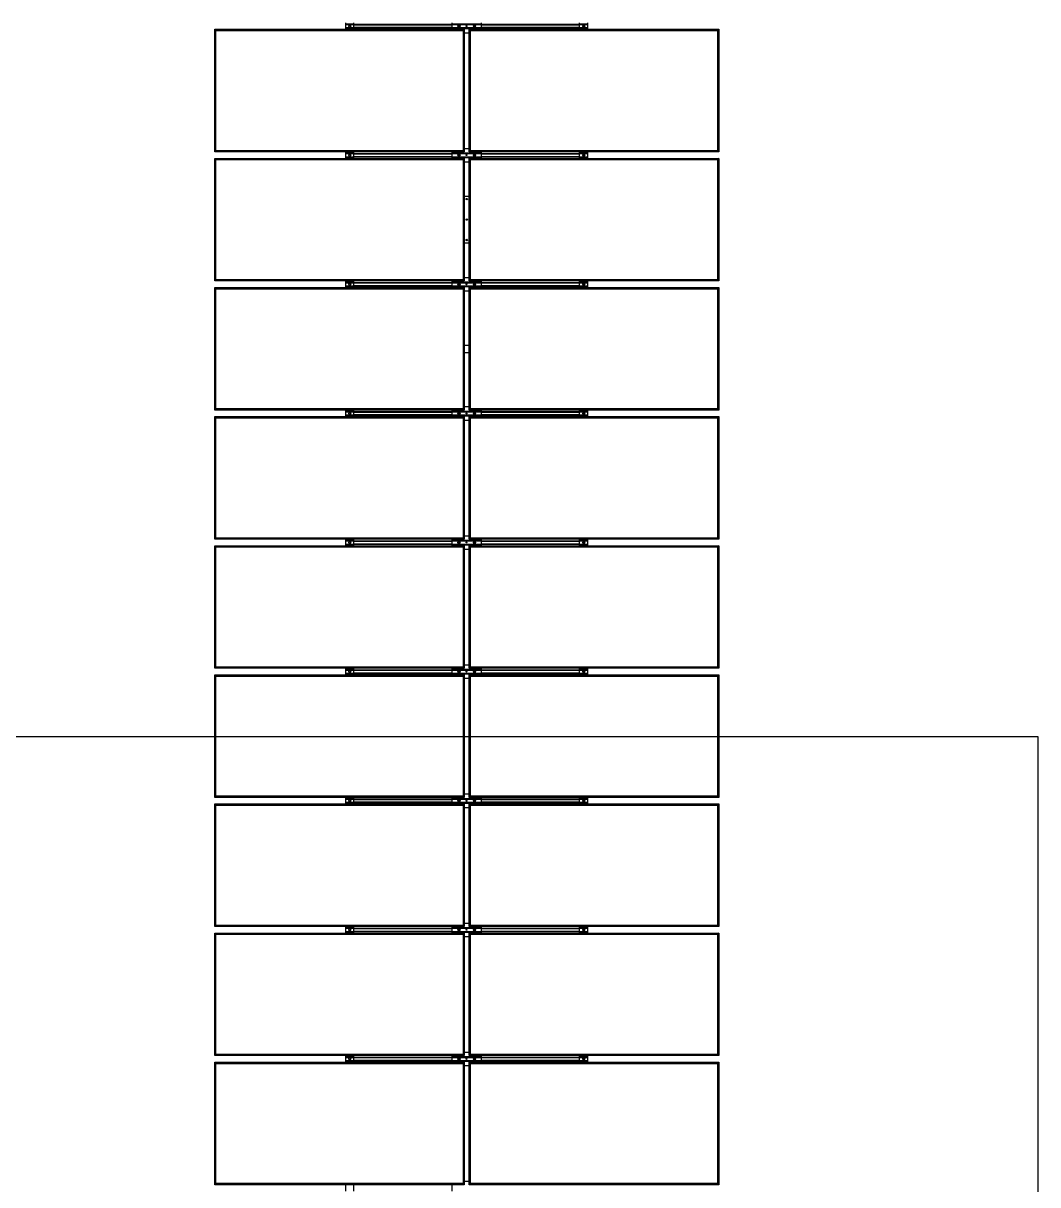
# Model space of a CAD drawing. Header units: feet. Extents: x -21 to 5170, y -254 to 1413.
# Drawn here: x 4805.7 to 5170, y 154.6 to 571.8 of the extents above; entities that cross this region are included whole.
import ezdxf

# ---------------------------------------------------------------- set-up
doc = ezdxf.new("R2010")
doc.units = ezdxf.units.FT
doc.header["$MEASUREMENT"] = 0
doc.layers.add('E-ARRY-TABL', color=9, linetype='Continuous')
doc.layers.add('G-NPLT', color=67, linetype='Continuous', plot=False)

msp = doc.modelspace()

# ---------------------------------------------------------------- linework, layer by layer
at = {"layer": 'E-ARRY-TABL'}
for p, q in [((4921.50019, 569.57487), (4921.50019, 571.92676)), ((4921.50019, 571.59077), (4924.44006, 571.59077)), ((4921.50019, 571.50678), (4924.44006, 571.50678)), ((4924.44006, 569.57487), (4924.44006, 571.92676)), ((4959.71841, 569.57487), (4959.71841, 571.92676)), ((4959.71841, 571.59077), (4970.21792, 571.59077)), ((4959.71841, 571.50678), (4970.21792, 571.50678)), ((4970.21792, 569.57487), (4970.21792, 571.92676)), ((5005.49628, 569.57487), (5005.49628, 571.92676)), ((5005.49628, 571.59077), (5008.43614, 571.59077)), ((5005.49628, 571.50678), (5008.43614, 571.50678)), ((5008.43614, 569.57487), (5008.43614, 571.92676)), ((4874.50438, 569.57487), (4874.92436, 569.15489)), ((4874.50438, 525.56092), (4874.50438, 569.57487)), ((4874.50438, 569.57487), (4964.04421, 569.57487)), ((4874.92436, 525.9809), (4874.92436, 569.15489)), ((4874.92436, 569.15489), (4963.62423, 569.15489)), ((4921.50019, 571.31779), (4924.44006, 571.31779)), ((4921.50019, 570.18384), (4924.44006, 570.18384)), ((4921.50019, 569.99485), (4924.44006, 569.99485)), ((4921.50019, 569.91085), (4924.44006, 569.91085)), ((4922.76402, 571.1078), (4922.55791, 570.75081)), ((4922.55791, 570.75081), (4922.76402, 570.39383)), ((4923.17623, 571.1078), (4922.76402, 571.1078)), ((4922.76402, 570.39383), (4923.17623, 570.39383)), ((4923.38233, 570.75081), (4923.17623, 571.1078)), ((4923.17623, 570.39383), (4923.38233, 570.75081)), ((4924.44006, 571.38078), (4959.71841, 571.38078)), ((4924.44006, 571.21279), (4959.71841, 571.21279)), ((4924.44006, 570.28883), (4959.71841, 570.28883)), ((4924.44006, 570.12084), (4959.71841, 570.12084)), ((4959.71841, 571.31779), (4970.21792, 571.31779)), ((4959.71841, 570.18384), (4970.21792, 570.18384)), ((4959.71841, 569.99485), (4970.21792, 569.99485)), ((4959.71841, 569.91085), (4970.21792, 569.91085)), ((4961.81158, 570.75081), (4961.99344, 571.0658)), ((4961.90251, 570.59332), (4961.81158, 570.75081)), ((4961.99344, 570.43583), (4961.90251, 570.59332)), ((4961.99344, 571.0658), (4962.35715, 571.0658)), ((4962.1753, 570.43583), (4961.99344, 570.43583)), ((4962.35715, 570.43583), (4962.1753, 570.43583)), ((4962.35715, 571.0658), (4962.53901, 570.75081)), ((4962.53901, 570.75081), (4962.35715, 570.43583)), ((4964.04421, 569.57487), (4963.62423, 569.15489)), ((4963.62423, 569.15489), (4963.62423, 525.9809)), ((4964.04421, 569.57487), (4964.04421, 525.56092)), ((4964.04421, 568.33593), (4965.89212, 568.33593)), ((4964.87892, 570.75081), (4964.8793, 570.74262)), ((4965.89212, 569.57487), (4966.3121, 569.15489)), ((4965.89212, 525.56092), (4965.89212, 569.57487)), ((4965.89212, 569.57487), (5055.43195, 569.57487)), ((4966.3121, 525.9809), (4966.3121, 569.15489)), ((4966.3121, 569.15489), (5055.01197, 569.15489)), ((4967.39732, 570.75081), (4967.57918, 571.0658)), ((4967.57918, 570.43583), (4967.39732, 570.75081)), ((4967.57918, 571.0658), (4967.76104, 571.0658)), ((4967.94289, 570.43583), (4967.57918, 570.43583)), ((4967.76104, 571.0658), (4967.94289, 571.0658)), ((4967.94289, 571.0658), (4968.03382, 570.90831)), ((4968.12475, 570.75081), (4967.94289, 570.43583)), ((4968.03382, 570.90831), (4968.12475, 570.75081)), ((4970.21792, 571.38078), (5005.49628, 571.38078)), ((4970.21792, 571.21279), (5005.49628, 571.21279)), ((4970.21792, 570.28883), (5005.49628, 570.28883)), ((4970.21792, 570.12084), (5005.49628, 570.12084)), ((5005.49628, 571.31779), (5008.43614, 571.31779)), ((5005.49628, 570.18384), (5008.43614, 570.18384)), ((5005.49628, 569.99485), (5008.43614, 569.99485)), ((5005.49628, 569.91085), (5008.43614, 569.91085)), ((5006.7601, 571.1078), (5006.554, 570.75081)), ((5006.554, 570.75081), (5006.7601, 570.39383)), ((5007.17231, 571.1078), (5006.7601, 571.1078)), ((5006.7601, 570.39383), (5007.17231, 570.39383)), ((5007.37842, 570.75081), (5007.17231, 571.1078)), ((5007.17231, 570.39383), (5007.37842, 570.75081)), ((5055.43195, 569.57487), (5055.01197, 569.15489)), ((5055.01197, 569.15489), (5055.01197, 525.9809)), ((5055.43195, 569.57487), (5055.43195, 525.56092)), ((4874.50438, 525.56092), (4874.92436, 525.9809)), ((4963.62423, 525.9809), (4874.92436, 525.9809)), ((4964.04421, 525.56092), (4963.62423, 525.9809)), ((4964.04421, 526.79986), (4965.89212, 526.79986)), ((4965.89212, 525.56092), (4966.3121, 525.9809)), ((5055.01197, 525.9809), (4966.3121, 525.9809)), ((5055.43195, 525.56092), (5055.01197, 525.9809)), ((4964.04421, 525.56092), (4874.50438, 525.56092)), ((4874.50438, 523.20903), (4964.04421, 523.20903)), ((4874.50438, 523.20903), (4874.92436, 522.78905)), ((4874.50438, 479.19508), (4874.50438, 523.20903)), ((4874.92436, 522.78905), (4963.62423, 522.78905)), ((4874.92436, 479.61506), (4874.92436, 522.78905)), ((4921.50019, 523.20903), (4921.50019, 525.56092)), ((4921.50019, 525.22493), (4924.44006, 525.22493)), ((4921.50019, 525.14094), (4924.44006, 525.14094)), ((4921.50019, 524.95195), (4924.44006, 524.95195)), ((4921.50019, 523.818), (4924.44006, 523.818)), ((4921.50019, 523.62901), (4924.44006, 523.62901)), ((4921.50019, 523.54501), (4924.44006, 523.54501)), ((4922.76402, 524.74196), (4922.55791, 524.38497)), ((4922.55791, 524.38497), (4922.76402, 524.02799)), ((4923.17623, 524.74196), (4922.76402, 524.74196)), ((4922.76402, 524.02799), (4923.17623, 524.02799)), ((4923.38233, 524.38497), (4923.17623, 524.74196)), ((4923.17623, 524.02799), (4923.38233, 524.38497)), ((4924.44006, 523.20903), (4924.44006, 525.56092)), ((4924.44006, 525.01494), (4959.71841, 525.01494)), ((4924.44006, 524.84695), (4959.71841, 524.84695)), ((4924.44006, 523.923), (4959.71841, 523.923)), ((4924.44006, 523.755), (4959.71841, 523.755)), ((4959.71841, 523.20903), (4959.71841, 525.56092)), ((4959.71841, 525.22493), (4970.21792, 525.22493)), ((4959.71841, 525.14094), (4970.21792, 525.14094)), ((4959.71841, 524.95195), (4970.21792, 524.95195)), ((4959.71841, 523.818), (4970.21792, 523.818)), ((4959.71841, 523.62901), (4970.21792, 523.62901)), ((4959.71841, 523.54501), (4970.21792, 523.54501)), ((4961.81158, 524.38497), (4961.99344, 524.69996)), ((4961.90251, 524.22748), (4961.81158, 524.38497)), ((4961.99344, 524.06999), (4961.90251, 524.22748)), ((4961.99344, 524.69996), (4962.35715, 524.69996)), ((4962.1753, 524.06999), (4961.99344, 524.06999)), ((4962.35715, 524.06999), (4962.1753, 524.06999)), ((4962.35715, 524.69996), (4962.53901, 524.38497)), ((4962.53901, 524.38497), (4962.35715, 524.06999)), ((4964.04421, 523.20903), (4963.62423, 522.78905)), ((4963.62423, 522.78905), (4963.62423, 479.61506)), ((4964.04421, 523.20903), (4964.04421, 479.19508)), ((4964.04421, 521.97009), (4965.89212, 521.97009)), ((4964.87892, 524.38497), (4964.8793, 524.37677)), ((5055.43195, 525.56092), (4965.89212, 525.56092)), ((4965.89212, 523.20903), (4966.3121, 522.78905)), ((4965.89212, 479.19508), (4965.89212, 523.20903)), ((4965.89212, 523.20903), (5055.43195, 523.20903)), ((4966.3121, 479.61506), (4966.3121, 522.78905)), ((4966.3121, 522.78905), (5055.01197, 522.78905)), ((4967.39732, 524.38497), (4967.57918, 524.69996)), ((4967.57918, 524.06999), (4967.39732, 524.38497)), ((4967.57918, 524.69996), (4967.76104, 524.69996)), ((4967.94289, 524.06999), (4967.57918, 524.06999)), ((4967.76104, 524.69996), (4967.94289, 524.69996)), ((4967.94289, 524.69996), (4968.12475, 524.38497)), ((4968.12475, 524.38497), (4967.94289, 524.06999)), ((4970.21792, 523.20903), (4970.21792, 525.56092)), ((4970.21792, 525.01494), (5005.49628, 525.01494)), ((4970.21792, 524.84695), (5005.49628, 524.84695)), ((4970.21792, 523.923), (5005.49628, 523.923)), ((4970.21792, 523.755), (5005.49628, 523.755)), ((5005.49628, 523.20903), (5005.49628, 525.56092)), ((5005.49628, 525.22493), (5008.43614, 525.22493)), ((5005.49628, 525.14094), (5008.43614, 525.14094)), ((5005.49628, 524.95195), (5008.43614, 524.95195)), ((5005.49628, 523.818), (5008.43614, 523.818)), ((5005.49628, 523.62901), (5008.43614, 523.62901)), ((5005.49628, 523.54501), (5008.43614, 523.54501)), ((5006.7601, 524.74196), (5006.554, 524.38497)), ((5006.554, 524.38497), (5006.7601, 524.02799)), ((5007.17231, 524.74196), (5006.7601, 524.74196)), ((5006.7601, 524.02799), (5007.17231, 524.02799)), ((5007.37842, 524.38497), (5007.17231, 524.74196)), ((5007.17231, 524.02799), (5007.37842, 524.38497)), ((5008.43614, 523.20903), (5008.43614, 525.56092)), ((5055.43195, 523.20903), (5055.01197, 522.78905)), ((5055.01197, 522.78905), (5055.01197, 479.61506)), ((5055.43195, 523.20903), (5055.43195, 479.19508)), ((4964.04421, 509.65416), (4965.89212, 509.65416)), ((4964.71618, 501.25455), (4965.22015, 501.25455)), ((4964.04421, 492.85494), (4965.89212, 492.85494)), ((4964.04421, 480.43402), (4965.89212, 480.43402)), ((4874.50438, 479.19508), (4874.92436, 479.61506)), ((4964.04421, 479.19508), (4874.50438, 479.19508)), ((4874.50438, 476.84319), (4874.92436, 476.42321)), ((4874.50438, 432.82924), (4874.50438, 476.84319)), ((4874.50438, 476.84319), (4964.04421, 476.84319)), ((4963.62423, 479.61506), (4874.92436, 479.61506)), ((4874.92436, 433.24922), (4874.92436, 476.42321)), ((4874.92436, 476.42321), (4963.62423, 476.42321)), ((4921.50019, 476.84319), (4921.50019, 479.19508)), ((4921.50019, 478.8591), (4924.44006, 478.8591)), ((4921.50019, 478.7751), (4924.44006, 478.7751)), ((4921.50019, 478.58611), (4924.44006, 478.58611)), ((4921.50019, 477.45216), (4924.44006, 477.45216)), ((4921.50019, 477.26317), (4924.44006, 477.26317)), ((4921.50019, 477.17917), (4924.44006, 477.17917)), ((4922.76402, 478.37612), (4922.55791, 478.01914)), ((4922.55791, 478.01914), (4922.76402, 477.66215)), ((4923.17623, 478.37612), (4922.76402, 478.37612)), ((4922.76402, 477.66215), (4923.17623, 477.66215)), ((4923.38233, 478.01914), (4923.17623, 478.37612)), ((4923.17623, 477.66215), (4923.38233, 478.01914)), ((4924.44006, 476.84319), (4924.44006, 479.19508)), ((4924.44006, 478.64911), (4959.71841, 478.64911)), ((4924.44006, 478.48111), (4959.71841, 478.48111)), ((4924.44006, 477.55716), (4959.71841, 477.55716)), ((4924.44006, 477.38917), (4959.71841, 477.38917)), ((4959.71841, 476.84319), (4959.71841, 479.19508)), ((4959.71841, 478.8591), (4970.21792, 478.8591)), ((4959.71841, 478.7751), (4970.21792, 478.7751)), ((4959.71841, 478.58611), (4970.21792, 478.58611)), ((4959.71841, 477.45216), (4970.21792, 477.45216)), ((4959.71841, 477.26317), (4970.21792, 477.26317)), ((4959.71841, 477.17917), (4970.21792, 477.17917)), ((4961.81158, 478.01914), (4961.90251, 478.17663)), ((4961.90251, 477.86164), (4961.81158, 478.01914)), ((4961.90251, 478.17663), (4961.99344, 478.33412)), ((4961.99344, 477.70415), (4961.90251, 477.86164)), ((4961.99344, 478.33412), (4962.35715, 478.33412)), ((4962.35715, 477.70415), (4961.99344, 477.70415)), ((4962.35715, 478.33412), (4962.53901, 478.01914)), ((4962.53901, 478.01914), (4962.35715, 477.70415)), ((4964.04421, 479.19508), (4963.62423, 479.61506)), ((4964.04421, 476.84319), (4963.62423, 476.42321)), ((4963.62423, 476.42321), (4963.62423, 433.24922)), ((4964.04421, 476.84319), (4964.04421, 432.82924)), ((4964.04421, 475.60425), (4965.89212, 475.60425)), ((4964.87892, 478.01914), (4964.8793, 478.01094)), ((4965.89212, 479.19508), (4966.3121, 479.61506)), ((5055.43195, 479.19508), (4965.89212, 479.19508)), ((4965.89212, 476.84319), (5055.43195, 476.84319)), ((4965.89212, 476.84319), (4966.3121, 476.42321)), ((4965.89212, 432.82924), (4965.89212, 476.84319)), ((5055.01197, 479.61506), (4966.3121, 479.61506)), ((4966.3121, 476.42321), (5055.01197, 476.42321)), ((4966.3121, 433.24922), (4966.3121, 476.42321)), ((4967.39732, 478.01914), (4967.57918, 478.33412)), ((4967.57918, 477.70415), (4967.39732, 478.01914)), ((4967.57918, 478.33412), (4967.94289, 478.33412)), ((4967.94289, 477.70415), (4967.57918, 477.70415)), ((4967.94289, 478.33412), (4968.12475, 478.01914)), ((4968.12475, 478.01914), (4967.94289, 477.70415)), ((4970.21792, 476.84319), (4970.21792, 479.19508)), ((4970.21792, 478.64911), (5005.49628, 478.64911)), ((4970.21792, 478.48111), (5005.49628, 478.48111)), ((4970.21792, 477.55716), (5005.49628, 477.55716)), ((4970.21792, 477.38917), (5005.49628, 477.38917)), ((5005.49628, 476.84319), (5005.49628, 479.19508)), ((5005.49628, 478.8591), (5008.43614, 478.8591)), ((5005.49628, 478.7751), (5008.43614, 478.7751)), ((5005.49628, 478.58611), (5008.43614, 478.58611)), ((5005.49628, 477.45216), (5008.43614, 477.45216)), ((5005.49628, 477.26317), (5008.43614, 477.26317)), ((5005.49628, 477.17917), (5008.43614, 477.17917)), ((5006.7601, 478.37612), (5006.554, 478.01914)), ((5006.554, 478.01914), (5006.7601, 477.66215)), ((5007.17231, 478.37612), (5006.7601, 478.37612)), ((5006.7601, 477.66215), (5007.17231, 477.66215)), ((5007.37842, 478.01914), (5007.17231, 478.37612)), ((5007.17231, 477.66215), (5007.37842, 478.01914)), ((5008.43614, 476.84319), (5008.43614, 479.19508)), ((5055.43195, 479.19508), (5055.01197, 479.61506)), ((5055.43195, 476.84319), (5055.01197, 476.42321)), ((5055.01197, 476.42321), (5055.01197, 433.24922)), ((5055.43195, 476.84319), (5055.43195, 432.82924)), ((4964.04421, 456.17546), (4965.89212, 456.17546)), ((4964.04421, 453.49697), (4965.89212, 453.49697)), ((4964.04421, 434.06818), (4965.89212, 434.06818)), ((4874.50438, 432.82924), (4874.92436, 433.24922)), ((4964.04421, 432.82924), (4874.50438, 432.82924)), ((4874.50438, 430.47735), (4964.04421, 430.47735)), ((4874.50438, 430.47735), (4874.92436, 430.05737)), ((4874.50438, 386.4634), (4874.50438, 430.47735)), ((4963.62423, 433.24922), (4874.92436, 433.24922)), ((4874.92436, 430.05737), (4963.62423, 430.05737)), ((4874.92436, 386.88338), (4874.92436, 430.05737)), ((4921.50019, 430.47735), (4921.50019, 432.82924)), ((4921.50019, 432.49326), (4924.44006, 432.49326)), ((4921.50019, 432.40926), (4924.44006, 432.40926)), ((4921.50019, 432.22027), (4924.44006, 432.22027)), ((4921.50019, 431.08632), (4924.44006, 431.08632)), ((4921.50019, 430.89733), (4924.44006, 430.89733)), ((4921.50019, 430.81334), (4924.44006, 430.81334)), ((4922.76402, 432.01028), (4922.55791, 431.6533)), ((4922.55791, 431.6533), (4922.76402, 431.29631)), ((4922.97012, 432.01028), (4922.76402, 432.01028)), ((4922.76402, 431.29631), (4923.17623, 431.29631)), ((4923.17623, 432.01028), (4922.97012, 432.01028)), ((4923.38233, 431.6533), (4923.17623, 432.01028)), ((4923.17623, 431.29631), (4923.38233, 431.6533)), ((4924.44006, 430.47735), (4924.44006, 432.82924)), ((4924.44006, 432.28327), (4959.71841, 432.28327)), ((4924.44006, 432.11528), (4959.71841, 432.11528)), ((4924.44006, 431.19132), (4959.71841, 431.19132)), ((4924.44006, 431.02333), (4959.71841, 431.02333)), ((4959.71841, 430.47735), (4959.71841, 432.82924)), ((4959.71841, 432.49326), (4970.21792, 432.49326)), ((4959.71841, 432.40926), (4970.21792, 432.40926)), ((4959.71841, 432.22027), (4970.21792, 432.22027)), ((4959.71841, 431.08632), (4970.21792, 431.08632)), ((4959.71841, 430.89733), (4970.21792, 430.89733)), ((4959.71841, 430.81334), (4970.21792, 430.81334)), ((4961.81158, 431.6533), (4961.99344, 431.96828)), ((4961.90251, 431.4958), (4961.81158, 431.6533)), ((4961.99344, 431.33831), (4961.90251, 431.4958)), ((4961.99344, 431.96828), (4962.35715, 431.96828)), ((4962.1753, 431.33831), (4961.99344, 431.33831)), ((4962.35715, 431.33831), (4962.1753, 431.33831)), ((4962.35715, 431.96828), (4962.53901, 431.6533)), ((4962.53901, 431.6533), (4962.35715, 431.33831)), ((4964.04421, 432.82924), (4963.62423, 433.24922)), ((4964.04421, 430.47735), (4963.62423, 430.05737)), ((4963.62423, 430.05737), (4963.62423, 386.88338)), ((4964.04421, 430.47735), (4964.04421, 386.4634)), ((4964.87892, 431.6533), (4964.8793, 431.6451)), ((4965.89212, 432.82924), (4966.3121, 433.24922)), ((5055.43195, 432.82924), (4965.89212, 432.82924)), ((4965.89212, 430.47735), (5055.43195, 430.47735)), ((4965.89212, 430.47735), (4966.3121, 430.05737)), ((4965.89212, 386.4634), (4965.89212, 430.47735)), ((5055.01197, 433.24922), (4966.3121, 433.24922)), ((4966.3121, 430.05737), (5055.01197, 430.05737)), ((4966.3121, 386.88338), (4966.3121, 430.05737)), ((4967.39732, 431.6533), (4967.57918, 431.96828)), ((4967.57918, 431.33831), (4967.39732, 431.6533)), ((4967.57918, 431.96828), (4967.76104, 431.96828)), ((4967.94289, 431.33831), (4967.57918, 431.33831)), ((4967.76104, 431.96828), (4967.94289, 431.96828)), ((4967.94289, 431.96828), (4968.12475, 431.6533)), ((4968.12475, 431.6533), (4967.94289, 431.33831)), ((4970.21792, 430.47735), (4970.21792, 432.82924)), ((4970.21792, 432.28327), (5005.49628, 432.28327)), ((4970.21792, 432.11528), (5005.49628, 432.11528)), ((4970.21792, 431.19132), (5005.49628, 431.19132)), ((4970.21792, 431.02333), (5005.49628, 431.02333)), ((5005.49628, 430.47735), (5005.49628, 432.82924)), ((5005.49628, 432.49326), (5008.43614, 432.49326)), ((5005.49628, 432.40926), (5008.43614, 432.40926)), ((5005.49628, 432.22027), (5008.43614, 432.22027)), ((5005.49628, 431.08632), (5008.43614, 431.08632)), ((5005.49628, 430.89733), (5008.43614, 430.89733)), ((5005.49628, 430.81334), (5008.43614, 430.81334)), ((5006.7601, 432.01028), (5006.554, 431.6533)), ((5006.554, 431.6533), (5006.7601, 431.29631)), ((5007.17231, 432.01028), (5006.7601, 432.01028)), ((5006.7601, 431.29631), (5007.17231, 431.29631)), ((5007.37842, 431.6533), (5007.17231, 432.01028)), ((5007.17231, 431.29631), (5007.37842, 431.6533)), ((5008.43614, 430.47735), (5008.43614, 432.82924)), ((5055.43195, 432.82924), (5055.01197, 433.24922)), ((5055.43195, 430.47735), (5055.01197, 430.05737)), ((5055.01197, 430.05737), (5055.01197, 386.88338)), ((5055.43195, 430.47735), (5055.43195, 386.4634)), ((4964.04421, 429.23841), (4965.89212, 429.23841)), ((4874.50438, 386.4634), (4874.92436, 386.88338)), ((4964.04421, 386.4634), (4874.50438, 386.4634)), ((4874.50438, 384.11151), (4874.92436, 383.69153)), ((4874.50438, 340.09757), (4874.50438, 384.11151)), ((4874.50438, 384.11151), (4964.04421, 384.11151)), ((4963.62423, 386.88338), (4874.92436, 386.88338)), ((4921.50019, 384.11151), (4921.50019, 386.4634)), ((4921.50019, 386.12742), (4924.44006, 386.12742)), ((4921.50019, 386.04342), (4924.44006, 386.04342)), ((4921.50019, 385.85443), (4924.44006, 385.85443)), ((4921.50019, 384.72049), (4924.44006, 384.72049)), ((4921.50019, 384.53149), (4924.44006, 384.53149)), ((4921.50019, 384.4475), (4924.44006, 384.4475)), ((4922.76402, 385.64444), (4922.55791, 385.28746)), ((4922.55791, 385.28746), (4922.76402, 384.93048)), ((4923.17623, 385.64444), (4922.76402, 385.64444)), ((4922.76402, 384.93048), (4923.17623, 384.93048)), ((4923.27928, 385.46595), (4923.17623, 385.64444)), ((4923.17623, 384.93048), (4923.38233, 385.28746)), ((4923.38233, 385.28746), (4923.27928, 385.46595)), ((4924.44006, 384.11151), (4924.44006, 386.4634)), ((4924.44006, 385.91743), (4959.71841, 385.91743)), ((4924.44006, 385.74944), (4959.71841, 385.74944)), ((4924.44006, 384.82548), (4959.71841, 384.82548)), ((4924.44006, 384.65749), (4959.71841, 384.65749)), ((4959.71841, 384.11151), (4959.71841, 386.4634)), ((4959.71841, 386.12742), (4970.21792, 386.12742)), ((4959.71841, 386.04342), (4970.21792, 386.04342)), ((4959.71841, 385.85443), (4970.21792, 385.85443)), ((4959.71841, 384.72049), (4970.21792, 384.72049)), ((4959.71841, 384.53149), (4970.21792, 384.53149)), ((4959.71841, 384.4475), (4970.21792, 384.4475)), ((4961.81158, 385.28746), (4961.99344, 385.60244)), ((4961.99344, 384.97247), (4961.81158, 385.28746)), ((4961.99344, 385.60244), (4962.35715, 385.60244)), ((4962.35715, 384.97247), (4961.99344, 384.97247)), ((4962.35715, 385.60244), (4962.53901, 385.28746)), ((4962.53901, 385.28746), (4962.35715, 384.97247)), ((4964.04421, 386.4634), (4963.62423, 386.88338)), ((4964.04421, 384.11151), (4963.62423, 383.69153)), ((4964.04421, 387.70235), (4965.89212, 387.70235)), ((4964.04421, 384.11151), (4964.04421, 340.09757)), ((4964.87892, 385.28746), (4964.8793, 385.27926)), ((4965.89212, 386.4634), (4966.3121, 386.88338)), ((5055.43195, 386.4634), (4965.89212, 386.4634)), ((4965.89212, 384.11151), (5055.43195, 384.11151)), ((4965.89212, 384.11151), (4966.3121, 383.69153)), ((4965.89212, 340.09757), (4965.89212, 384.11151)), ((5055.01197, 386.88338), (4966.3121, 386.88338)), ((4967.39732, 385.28746), (4967.57918, 385.60244)), ((4967.57918, 384.97247), (4967.39732, 385.28746)), ((4967.57918, 385.60244), (4967.94289, 385.60244)), ((4967.94289, 384.97247), (4967.57918, 384.97247)), ((4967.94289, 385.60244), (4968.12475, 385.28746)), ((4968.12475, 385.28746), (4967.94289, 384.97247)), ((4970.21792, 384.11151), (4970.21792, 386.4634)), ((4970.21792, 385.91743), (5005.49628, 385.91743)), ((4970.21792, 385.74944), (5005.49628, 385.74944)), ((4970.21792, 384.82548), (5005.49628, 384.82548)), ((4970.21792, 384.65749), (5005.49628, 384.65749)), ((5005.49628, 384.11151), (5005.49628, 386.4634)), ((5005.49628, 386.12742), (5008.43614, 386.12742)), ((5005.49628, 386.04342), (5008.43614, 386.04342)), ((5005.49628, 385.85443), (5008.43614, 385.85443)), ((5005.49628, 384.72049), (5008.43614, 384.72049)), ((5005.49628, 384.53149), (5008.43614, 384.53149)), ((5005.49628, 384.4475), (5008.43614, 384.4475)), ((5006.7601, 385.64444), (5006.554, 385.28746)), ((5006.554, 385.28746), (5006.7601, 384.93048)), ((5007.17231, 385.64444), (5006.7601, 385.64444)), ((5006.7601, 384.93048), (5006.96621, 384.93048)), ((5006.96621, 384.93048), (5007.17231, 384.93048)), ((5007.37842, 385.28746), (5007.17231, 385.64444)), ((5007.17231, 384.93048), (5007.37842, 385.28746)), ((5008.43614, 384.11151), (5008.43614, 386.4634)), ((5055.43195, 386.4634), (5055.01197, 386.88338)), ((5055.43195, 384.11151), (5055.01197, 383.69153)), ((5055.43195, 384.11151), (5055.43195, 340.09757)), ((4874.92436, 340.51755), (4874.92436, 383.69153)), ((4874.92436, 383.69153), (4963.62423, 383.69153)), ((4963.62423, 383.69153), (4963.62423, 340.51755)), ((4964.04421, 382.87257), (4965.89212, 382.87257)), ((4966.3121, 383.69153), (5055.01197, 383.69153)), ((4966.3121, 340.51755), (4966.3121, 383.69153)), ((5055.01197, 383.69153), (5055.01197, 340.51755)), ((4874.50438, 340.09757), (4874.92436, 340.51755)), ((4964.04421, 340.09757), (4874.50438, 340.09757)), ((4963.62423, 340.51755), (4874.92436, 340.51755)), ((4921.50019, 337.74568), (4921.50019, 340.09757)), ((4921.50019, 339.76158), (4924.44006, 339.76158)), ((4921.50019, 339.67759), (4924.44006, 339.67759)), ((4921.50019, 339.48859), (4924.44006, 339.48859)), ((4921.50019, 338.35465), (4924.44006, 338.35465)), ((4921.50019, 338.16566), (4924.44006, 338.16566)), ((4921.50019, 338.08166), (4924.44006, 338.08166)), ((4922.76402, 339.2786), (4922.55791, 338.92162)), ((4922.55791, 338.92162), (4922.76402, 338.56464)), ((4923.17623, 339.2786), (4922.76402, 339.2786)), ((4922.76402, 338.56464), (4923.17623, 338.56464)), ((4923.38233, 338.92162), (4923.17623, 339.2786)), ((4923.17623, 338.56464), (4923.38233, 338.92162)), ((4924.44006, 337.74568), (4924.44006, 340.09757)), ((4924.44006, 339.55159), (4959.71841, 339.55159)), ((4924.44006, 339.3836), (4959.71841, 339.3836)), ((4924.44006, 338.45964), (4959.71841, 338.45964)), ((4924.44006, 338.29165), (4959.71841, 338.29165)), ((4959.71841, 337.74568), (4959.71841, 340.09757)), ((4959.71841, 339.76158), (4970.21792, 339.76158)), ((4959.71841, 339.67759), (4970.21792, 339.67759)), ((4959.71841, 339.48859), (4970.21792, 339.48859)), ((4959.71841, 338.35465), (4970.21792, 338.35465)), ((4959.71841, 338.16566), (4970.21792, 338.16566)), ((4959.71841, 338.08166), (4970.21792, 338.08166)), ((4961.81158, 338.92162), (4961.99344, 339.23661)), ((4961.90251, 338.76413), (4961.81158, 338.92162)), ((4961.99344, 338.60663), (4961.90251, 338.76413)), ((4961.99344, 339.23661), (4962.35715, 339.23661)), ((4962.1753, 338.60663), (4961.99344, 338.60663)), ((4962.35715, 338.60663), (4962.1753, 338.60663)), ((4962.35715, 339.23661), (4962.53901, 338.92162)), ((4962.53901, 338.92162), (4962.35715, 338.60663)), ((4964.04421, 340.09757), (4963.62423, 340.51755)), ((4964.04421, 341.33651), (4965.89212, 341.33651)), ((4964.87892, 338.92162), (4964.8793, 338.91342)), ((4965.89212, 340.09757), (4966.3121, 340.51755)), ((5055.43195, 340.09757), (4965.89212, 340.09757)), ((5055.01197, 340.51755), (4966.3121, 340.51755)), ((4967.39732, 338.92162), (4967.57918, 339.23661)), ((4967.57918, 338.60663), (4967.39732, 338.92162)), ((4967.57918, 339.23661), (4967.76104, 339.23661)), ((4967.94289, 338.60663), (4967.57918, 338.60663)), ((4967.76104, 339.23661), (4967.94289, 339.23661)), ((4967.94289, 339.23661), (4968.12475, 338.92162)), ((4968.12475, 338.92162), (4967.94289, 338.60663)), ((4970.21792, 337.74568), (4970.21792, 340.09757)), ((4970.21792, 339.55159), (5005.49628, 339.55159)), ((4970.21792, 339.3836), (5005.49628, 339.3836)), ((4970.21792, 338.45964), (5005.49628, 338.45964)), ((4970.21792, 338.29165), (5005.49628, 338.29165)), ((5005.49628, 337.74568), (5005.49628, 340.09757)), ((5005.49628, 339.76158), (5008.43614, 339.76158)), ((5005.49628, 339.67759), (5008.43614, 339.67759)), ((5005.49628, 339.48859), (5008.43614, 339.48859)), ((5005.49628, 338.35465), (5008.43614, 338.35465)), ((5005.49628, 338.16566), (5008.43614, 338.16566)), ((5005.49628, 338.08166), (5008.43614, 338.08166)), ((5006.7601, 339.2786), (5006.554, 338.92162)), ((5006.554, 338.92162), (5006.7601, 338.56464)), ((5007.17231, 339.2786), (5006.7601, 339.2786)), ((5006.7601, 338.56464), (5007.17231, 338.56464)), ((5007.37842, 338.92162), (5007.17231, 339.2786)), ((5007.17231, 338.56464), (5007.37842, 338.92162)), ((5008.43614, 337.74568), (5008.43614, 340.09757)), ((5055.43195, 340.09757), (5055.01197, 340.51755)), ((4874.50438, 337.74568), (4874.92436, 337.32569)), ((4874.50438, 293.73173), (4874.50438, 337.74568)), ((4874.50438, 337.74568), (4964.04421, 337.74568)), ((4874.92436, 294.15171), (4874.92436, 337.32569)), ((4874.92436, 337.32569), (4963.62423, 337.32569)), ((4964.04421, 337.74568), (4963.62423, 337.32569)), ((4963.62423, 337.32569), (4963.62423, 294.15171)), ((4964.04421, 337.74568), (4964.04421, 293.73173)), ((4964.04421, 336.50673), (4965.89212, 336.50673)), ((4965.89212, 337.74568), (5055.43195, 337.74568)), ((4965.89212, 337.74568), (4966.3121, 337.32569)), ((4965.89212, 293.73173), (4965.89212, 337.74568)), ((4966.3121, 337.32569), (5055.01197, 337.32569)), ((4966.3121, 294.15171), (4966.3121, 337.32569)), ((5055.43195, 337.74568), (5055.01197, 337.32569)), ((5055.01197, 337.32569), (5055.01197, 294.15171)), ((5055.43195, 337.74568), (5055.43195, 293.73173)), ((4874.50438, 293.73173), (4874.92436, 294.15171)), ((4964.04421, 293.73173), (4874.50438, 293.73173)), ((4963.62423, 294.15171), (4874.92436, 294.15171)), ((4921.50019, 291.37984), (4921.50019, 293.73173)), ((4921.50019, 293.39574), (4924.44006, 293.39574)), ((4921.50019, 293.31175), (4924.44006, 293.31175)), ((4921.50019, 293.12276), (4924.44006, 293.12276)), ((4921.50019, 291.98881), (4924.44006, 291.98881)), ((4922.76402, 292.91277), (4922.55791, 292.55578)), ((4922.55791, 292.55578), (4922.76402, 292.1988)), ((4923.17623, 292.91277), (4922.76402, 292.91277)), ((4922.76402, 292.1988), (4923.17623, 292.1988)), ((4923.38233, 292.55578), (4923.17623, 292.91277)), ((4923.17623, 292.1988), (4923.38233, 292.55578)), ((4924.44006, 291.37984), (4924.44006, 293.73173)), ((4924.44006, 293.18575), (4959.71841, 293.18575)), ((4924.44006, 293.01776), (4959.71841, 293.01776)), ((4924.44006, 292.0938), (4959.71841, 292.0938)), ((4959.71841, 291.37984), (4959.71841, 293.73173)), ((4959.71841, 293.39574), (4970.21792, 293.39574)), ((4959.71841, 293.31175), (4970.21792, 293.31175)), ((4959.71841, 293.12276), (4970.21792, 293.12276)), ((4959.71841, 291.98881), (4970.21792, 291.98881)), ((4961.81158, 292.55578), (4961.99344, 292.87077)), ((4961.90251, 292.39829), (4961.81158, 292.55578)), ((4961.99344, 292.2408), (4961.90251, 292.39829)), ((4961.99344, 292.87077), (4962.35715, 292.87077)), ((4962.1753, 292.2408), (4961.99344, 292.2408)), ((4962.35715, 292.2408), (4962.1753, 292.2408)), ((4962.35715, 292.87077), (4962.53901, 292.55578)), ((4962.53901, 292.55578), (4962.35715, 292.2408)), ((4964.04421, 293.73173), (4963.62423, 294.15171)), ((4964.04421, 294.97067), (4965.89212, 294.97067)), ((4964.87892, 292.55578), (4964.8793, 292.54758)), ((4965.89212, 293.73173), (4966.3121, 294.15171)), ((5055.43195, 293.73173), (4965.89212, 293.73173)), ((5055.01197, 294.15171), (4966.3121, 294.15171)), ((4967.39732, 292.55578), (4967.57918, 292.87077)), ((4967.57918, 292.2408), (4967.39732, 292.55578)), ((4967.57918, 292.87077), (4967.76104, 292.87077)), ((4967.94289, 292.2408), (4967.57918, 292.2408)), ((4967.76104, 292.87077), (4967.94289, 292.87077)), ((4967.94289, 292.87077), (4968.12475, 292.55578)), ((4968.12475, 292.55578), (4967.94289, 292.2408)), ((4970.21792, 291.37984), (4970.21792, 293.73173)), ((4970.21792, 293.18575), (5005.49628, 293.18575)), ((4970.21792, 293.01776), (5005.49628, 293.01776)), ((4970.21792, 292.0938), (5005.49628, 292.0938)), ((5005.49628, 291.37984), (5005.49628, 293.73173)), ((5005.49628, 293.39574), (5008.43614, 293.39574)), ((5005.49628, 293.31175), (5008.43614, 293.31175)), ((5005.49628, 293.12276), (5008.43614, 293.12276)), ((5005.49628, 291.98881), (5008.43614, 291.98881)), ((5006.7601, 292.91277), (5006.554, 292.55578)), ((5006.554, 292.55578), (5006.7601, 292.1988)), ((5007.17231, 292.91277), (5006.7601, 292.91277)), ((5006.7601, 292.1988), (5007.17231, 292.1988)), ((5007.37842, 292.55578), (5007.17231, 292.91277)), ((5007.17231, 292.1988), (5007.37842, 292.55578)), ((5008.43614, 291.37984), (5008.43614, 293.73173)), ((5055.43195, 293.73173), (5055.01197, 294.15171)), ((4874.50438, 291.37984), (4874.92436, 290.95986)), ((4874.50438, 247.36589), (4874.50438, 291.37984)), ((4874.50438, 291.37984), (4964.04421, 291.37984)), ((4874.92436, 247.78587), (4874.92436, 290.95986)), ((4874.92436, 290.95986), (4963.62423, 290.95986)), ((4921.50019, 291.79982), (4924.44006, 291.79982)), ((4921.50019, 291.71582), (4924.44006, 291.71582)), ((4924.44006, 291.92581), (4959.71841, 291.92581)), ((4959.71841, 291.79982), (4970.21792, 291.79982)), ((4959.71841, 291.71582), (4970.21792, 291.71582)), ((4964.04421, 291.37984), (4963.62423, 290.95986)), ((4963.62423, 290.95986), (4963.62423, 247.78587)), ((4964.04421, 291.37984), (4964.04421, 247.36589)), ((4964.04421, 290.14089), (4965.89212, 290.14089)), ((4965.89212, 291.37984), (5055.43195, 291.37984)), ((4965.89212, 291.37984), (4966.3121, 290.95986)), ((4965.89212, 247.36589), (4965.89212, 291.37984)), ((4966.3121, 290.95986), (5055.01197, 290.95986)), ((4966.3121, 247.78587), (4966.3121, 290.95986)), ((4970.21792, 291.92581), (5005.49628, 291.92581)), ((5005.49628, 291.79982), (5008.43614, 291.79982)), ((5005.49628, 291.71582), (5008.43614, 291.71582)), ((5055.43195, 291.37984), (5055.01197, 290.95986)), ((5055.01197, 290.95986), (5055.01197, 247.78587)), ((5055.43195, 291.37984), (5055.43195, 247.36589)), ((4874.50438, 247.36589), (4874.92436, 247.78587)), ((4964.04421, 247.36589), (4874.50438, 247.36589)), ((4963.62423, 247.78587), (4874.92436, 247.78587)), ((4921.50019, 245.014), (4921.50019, 247.36589)), ((4921.50019, 247.0299), (4924.44006, 247.0299)), ((4921.50019, 246.94591), (4924.44006, 246.94591)), ((4921.50019, 246.75692), (4924.44006, 246.75692)), ((4922.76402, 246.54693), (4922.55791, 246.18994)), ((4922.55791, 246.18994), (4922.76402, 245.83296)), ((4923.17623, 246.54693), (4922.76402, 246.54693)), ((4923.38233, 246.18994), (4923.17623, 246.54693)), ((4923.17623, 245.83296), (4923.38233, 246.18994)), ((4924.44006, 245.014), (4924.44006, 247.36589)), ((4924.44006, 246.81991), (4959.71841, 246.81991)), ((4924.44006, 246.65192), (4959.71841, 246.65192)), ((4959.71841, 245.014), (4959.71841, 247.36589)), ((4959.71841, 247.0299), (4970.21792, 247.0299)), ((4959.71841, 246.94591), (4970.21792, 246.94591)), ((4959.71841, 246.75692), (4970.21792, 246.75692)), ((4961.81158, 246.18994), (4961.99344, 246.50493)), ((4961.90251, 246.03245), (4961.81158, 246.18994)), ((4961.99344, 246.50493), (4962.35715, 246.50493)), ((4962.35715, 246.50493), (4962.53901, 246.18994)), ((4962.53901, 246.18994), (4962.35715, 245.87496)), ((4964.04421, 247.36589), (4963.62423, 247.78587)), ((4964.04421, 248.60483), (4965.89212, 248.60483)), ((4964.87892, 246.18994), (4964.8793, 246.18175)), ((4965.89212, 247.36589), (4966.3121, 247.78587)), ((5055.43195, 247.36589), (4965.89212, 247.36589)), ((5055.01197, 247.78587), (4966.3121, 247.78587)), ((4967.39732, 246.18994), (4967.57918, 246.50493)), ((4967.57918, 245.87496), (4967.39732, 246.18994)), ((4967.57918, 246.50493), (4967.94289, 246.50493)), ((4967.94289, 246.50493), (4968.12475, 246.18994)), ((4968.12475, 246.18994), (4967.94289, 245.87496)), ((4970.21792, 245.014), (4970.21792, 247.36589)), ((4970.21792, 246.81991), (5005.49628, 246.81991)), ((4970.21792, 246.65192), (5005.49628, 246.65192)), ((5005.49628, 245.014), (5005.49628, 247.36589)), ((5005.49628, 247.0299), (5008.43614, 247.0299)), ((5005.49628, 246.94591), (5008.43614, 246.94591)), ((5005.49628, 246.75692), (5008.43614, 246.75692)), ((5006.7601, 246.54693), (5006.554, 246.18994)), ((5006.554, 246.18994), (5006.7601, 245.83296)), ((5007.17231, 246.54693), (5006.7601, 246.54693)), ((5007.37842, 246.18994), (5007.17231, 246.54693)), ((5007.17231, 245.83296), (5007.37842, 246.18994)), ((5008.43614, 245.014), (5008.43614, 247.36589)), ((5055.43195, 247.36589), (5055.01197, 247.78587)), ((4874.50438, 245.014), (4964.04421, 245.014)), ((4874.50438, 245.014), (4874.92436, 244.59402)), ((4874.50438, 201.00005), (4874.50438, 245.014)), ((4874.92436, 244.59402), (4963.62423, 244.59402)), ((4874.92436, 201.42003), (4874.92436, 244.59402)), ((4921.50019, 245.62297), (4924.44006, 245.62297)), ((4921.50019, 245.43398), (4924.44006, 245.43398)), ((4921.50019, 245.34998), (4924.44006, 245.34998)), ((4922.76402, 245.83296), (4923.17623, 245.83296)), ((4924.44006, 245.72796), (4959.71841, 245.72796)), ((4924.44006, 245.55997), (4959.71841, 245.55997)), ((4959.71841, 245.62297), (4970.21792, 245.62297)), ((4959.71841, 245.43398), (4970.21792, 245.43398)), ((4959.71841, 245.34998), (4970.21792, 245.34998)), ((4961.99344, 245.87496), (4961.90251, 246.03245)), ((4962.35715, 245.87496), (4961.99344, 245.87496)), ((4964.04421, 245.014), (4963.62423, 244.59402)), ((4963.62423, 244.59402), (4963.62423, 201.42003)), ((4964.04421, 245.014), (4964.04421, 201.00005)), ((4964.04421, 243.77506), (4965.89212, 243.77506)), ((4965.89212, 245.014), (4966.3121, 244.59402)), ((4965.89212, 201.00005), (4965.89212, 245.014)), ((4965.89212, 245.014), (5055.43195, 245.014)), ((4966.3121, 201.42003), (4966.3121, 244.59402)), ((4966.3121, 244.59402), (5055.01197, 244.59402)), ((4967.94289, 245.87496), (4967.57918, 245.87496)), ((4970.21792, 245.72796), (5005.49628, 245.72796)), ((4970.21792, 245.55997), (5005.49628, 245.55997)), ((5005.49628, 245.62297), (5008.43614, 245.62297)), ((5005.49628, 245.43398), (5008.43614, 245.43398)), ((5005.49628, 245.34998), (5008.43614, 245.34998)), ((5006.7601, 245.83296), (5007.17231, 245.83296)), ((5055.43195, 245.014), (5055.01197, 244.59402)), ((5055.01197, 244.59402), (5055.01197, 201.42003)), ((5055.43195, 245.014), (5055.43195, 201.00005)), ((4874.50438, 201.00005), (4874.92436, 201.42003)), ((4964.04421, 201.00005), (4874.50438, 201.00005)), ((4963.62423, 201.42003), (4874.92436, 201.42003)), ((4921.50019, 198.64816), (4921.50019, 201.00005)), ((4921.50019, 200.66407), (4924.44006, 200.66407)), ((4921.50019, 200.58007), (4924.44006, 200.58007)), ((4921.50019, 200.39108), (4924.44006, 200.39108)), ((4924.44006, 198.64816), (4924.44006, 201.00005)), ((4924.44006, 200.45408), (4959.71841, 200.45408)), ((4924.44006, 200.28608), (4959.71841, 200.28608)), ((4959.71841, 198.64816), (4959.71841, 201.00005)), ((4959.71841, 200.66407), (4970.21792, 200.66407)), ((4959.71841, 200.58007), (4970.21792, 200.58007)), ((4959.71841, 200.39108), (4970.21792, 200.39108)), ((4964.04421, 201.00005), (4963.62423, 201.42003)), ((4964.04421, 202.23899), (4965.89212, 202.23899)), ((4965.89212, 201.00005), (4966.3121, 201.42003)), ((5055.43195, 201.00005), (4965.89212, 201.00005)), ((5055.01197, 201.42003), (4966.3121, 201.42003)), ((4970.21792, 198.64816), (4970.21792, 201.00005)), ((4970.21792, 200.45408), (5005.49628, 200.45408)), ((4970.21792, 200.28608), (5005.49628, 200.28608)), ((5005.49628, 198.64816), (5005.49628, 201.00005)), ((5005.49628, 200.66407), (5008.43614, 200.66407)), ((5005.49628, 200.58007), (5008.43614, 200.58007)), ((5005.49628, 200.39108), (5008.43614, 200.39108)), ((5008.43614, 198.64816), (5008.43614, 201.00005)), ((5055.43195, 201.00005), (5055.01197, 201.42003)), ((4874.50438, 198.64816), (4874.92436, 198.22818)), ((4874.50438, 154.63421), (4874.50438, 198.64816)), ((4874.50438, 198.64816), (4964.04421, 198.64816)), ((4874.92436, 155.05419), (4874.92436, 198.22818)), ((4874.92436, 198.22818), (4963.62423, 198.22818)), ((4921.50019, 199.25713), (4924.44006, 199.25713)), ((4921.50019, 199.06814), (4924.44006, 199.06814)), ((4921.50019, 198.98414), (4924.44006, 198.98414)), ((4922.76402, 200.18109), (4922.55791, 199.8241)), ((4922.55791, 199.8241), (4922.76402, 199.46712)), ((4923.17623, 200.18109), (4922.76402, 200.18109)), ((4922.76402, 199.46712), (4923.17623, 199.46712)), ((4923.38233, 199.8241), (4923.17623, 200.18109)), ((4923.17623, 199.46712), (4923.38233, 199.8241)), ((4924.44006, 199.36213), (4959.71841, 199.36213)), ((4924.44006, 199.19413), (4959.71841, 199.19413)), ((4959.71841, 199.25713), (4970.21792, 199.25713)), ((4959.71841, 199.06814), (4970.21792, 199.06814)), ((4959.71841, 198.98414), (4970.21792, 198.98414)), ((4961.81158, 199.8241), (4961.99344, 200.13909)), ((4961.90251, 199.66661), (4961.81158, 199.8241)), ((4961.99344, 199.50912), (4961.90251, 199.66661)), ((4961.99344, 200.13909), (4962.35715, 200.13909)), ((4962.1753, 199.50912), (4961.99344, 199.50912)), ((4962.35715, 199.50912), (4962.1753, 199.50912)), ((4962.35715, 200.13909), (4962.53901, 199.8241)), ((4962.53901, 199.8241), (4962.35715, 199.50912)), ((4964.04421, 198.64816), (4963.62423, 198.22818)), ((4963.62423, 198.22818), (4963.62423, 155.05419)), ((4964.04421, 198.64816), (4964.04421, 154.63421)), ((4964.04421, 197.40922), (4965.89212, 197.40922)), ((4964.87892, 199.8241), (4964.8793, 199.81591)), ((4965.89212, 198.64816), (4966.3121, 198.22818)), ((4965.89212, 154.63421), (4965.89212, 198.64816)), ((4965.89212, 198.64816), (5055.43195, 198.64816)), ((4966.3121, 155.05419), (4966.3121, 198.22818)), ((4966.3121, 198.22818), (5055.01197, 198.22818)), ((4967.39732, 199.8241), (4967.57918, 200.13909)), ((4967.57918, 199.50912), (4967.39732, 199.8241)), ((4967.57918, 200.13909), (4967.76104, 200.13909)), ((4967.94289, 199.50912), (4967.57918, 199.50912)), ((4967.76104, 200.13909), (4967.94289, 200.13909)), ((4967.94289, 200.13909), (4968.12475, 199.8241)), ((4968.12475, 199.8241), (4967.94289, 199.50912)), ((4970.21792, 199.36213), (5005.49628, 199.36213)), ((4970.21792, 199.19413), (5005.49628, 199.19413)), ((5005.49628, 199.25713), (5008.43614, 199.25713)), ((5005.49628, 199.06814), (5008.43614, 199.06814)), ((5005.49628, 198.98414), (5008.43614, 198.98414)), ((5006.7601, 200.18109), (5006.554, 199.8241)), ((5006.554, 199.8241), (5006.7601, 199.46712)), ((5007.17231, 200.18109), (5006.7601, 200.18109)), ((5006.7601, 199.46712), (5007.17231, 199.46712)), ((5007.37842, 199.8241), (5007.17231, 200.18109)), ((5007.17231, 199.46712), (5007.37842, 199.8241)), ((5055.43195, 198.64816), (5055.01197, 198.22818)), ((5055.01197, 198.22818), (5055.01197, 155.05419)), ((5055.43195, 198.64816), (5055.43195, 154.63421)), ((4874.50438, 154.63421), (4874.92436, 155.05419)), ((4964.04421, 154.63421), (4874.50438, 154.63421)), ((4963.62423, 155.05419), (4874.92436, 155.05419)), ((4921.50019, 152.28232), (4921.50019, 154.63421)), ((4924.44006, 152.28232), (4924.44006, 154.63421)), ((4959.71841, 152.28232), (4959.71841, 154.63421)), ((4964.04421, 154.63421), (4963.62423, 155.05419)), ((4964.04421, 155.87315), (4965.89212, 155.87315)), ((4965.89212, 154.63421), (4966.3121, 155.05419)), ((5055.43195, 154.63421), (4965.89212, 154.63421)), ((5055.01197, 155.05419), (4966.3121, 155.05419)), ((5055.43195, 154.63421), (5055.01197, 155.05419))]:
    msp.add_line(p, q, dxfattribs=at)
at = {"layer": 'E-ARRY-TABL', "flags": 128}
for points in [[(4964.8895, 570.79297), (4964.88571, 570.78497), (4964.87892, 570.75081)], [(4964.88951, 524.42714), (4964.88571, 524.41913), (4964.87892, 524.38497)], [(4964.88951, 478.0613), (4964.88571, 478.05329), (4964.87892, 478.01914)], [(4964.88951, 431.69546), (4964.88571, 431.68745), (4964.87892, 431.6533)], [(4964.88951, 385.32962), (4964.88571, 385.32161), (4964.87892, 385.28746)], [(4964.88951, 338.96378), (4964.88571, 338.95577), (4964.87892, 338.92162)], [(4964.88951, 292.59794), (4964.88571, 292.58993), (4964.87892, 292.55578)], [(4964.88951, 246.2321), (4964.88571, 246.2241), (4964.87892, 246.18994)], [(4964.88951, 199.86627), (4964.88571, 199.85826), (4964.87892, 199.8241)]]:
    msp.add_lwpolyline(points, dxfattribs=at)
at = {"layer": 'E-ARRY-TABL'}
for centre, radius in [((4922.97012, 570.75081), 0.35698), ((4962.1753, 570.75081), 0.37798), ((4962.1753, 570.75081), 0.31499), ((4962.1753, 570.75081), 0.22066), ((4962.1753, 570.75081), 0.20999), ((4964.91696, 570.76119), 0.16589), ((4964.91696, 570.76119), 0.14489), ((4964.91696, 570.76119), 0.042), ((4967.76104, 570.75081), 0.37798), ((4967.76104, 570.75081), 0.31499), ((4967.76104, 570.75081), 0.22066), ((4967.76104, 570.75081), 0.20999), ((5006.96621, 570.75081), 0.35698), ((4922.97012, 524.38497), 0.35698), ((4962.1753, 524.38497), 0.37798), ((4962.1753, 524.38497), 0.31499), ((4962.1753, 524.38497), 0.22066), ((4962.1753, 524.38497), 0.20999), ((4964.91696, 524.39535), 0.16589), ((4964.91696, 524.39535), 0.14489), ((4964.91696, 524.39535), 0.042), ((4967.76104, 524.38497), 0.37798), ((4967.76104, 524.38497), 0.31499), ((4967.76104, 524.38497), 0.22066), ((4967.76104, 524.38497), 0.20999), ((5006.96621, 524.38497), 0.35698), ((4964.96817, 508.60421), 0.25199), ((4964.96817, 501.25455), 0.25199), ((4964.96817, 493.9049), 0.25199), ((4922.97012, 478.01914), 0.35698), ((4962.1753, 478.01914), 0.37798), ((4962.1753, 478.01914), 0.31499), ((4962.1753, 478.01914), 0.22066), ((4962.1753, 478.01914), 0.20999), ((4964.91696, 478.02952), 0.16589), ((4964.91696, 478.02952), 0.14489), ((4964.91696, 478.02952), 0.042), ((4967.76104, 478.01914), 0.37798), ((4967.76104, 478.01914), 0.31499), ((4967.76104, 478.01914), 0.22066), ((4967.76104, 478.01914), 0.20999), ((5006.96621, 478.01914), 0.35698), ((4922.97012, 431.6533), 0.35698), ((4962.1753, 431.6533), 0.37798), ((4962.1753, 431.6533), 0.31499), ((4962.1753, 431.6533), 0.22066), ((4962.1753, 431.6533), 0.20999), ((4964.91696, 431.66368), 0.16589), ((4964.91696, 431.66368), 0.14489), ((4964.91696, 431.66368), 0.042), ((4967.76104, 431.6533), 0.37798), ((4967.76104, 431.6533), 0.31499), ((4967.76104, 431.6533), 0.22066), ((4967.76104, 431.6533), 0.20999), ((5006.96621, 431.6533), 0.35698), ((4922.97012, 385.28746), 0.35698), ((4962.1753, 385.28746), 0.37798), ((4962.1753, 385.28746), 0.31499), ((4962.1753, 385.28746), 0.22066), ((4962.1753, 385.28746), 0.20999), ((4964.91696, 385.29784), 0.16589), ((4964.91696, 385.29784), 0.14489), ((4964.91696, 385.29784), 0.042), ((4967.76104, 385.28746), 0.37798), ((4967.76104, 385.28746), 0.31499), ((4967.76104, 385.28746), 0.22066), ((4967.76104, 385.28746), 0.20999), ((5006.96621, 385.28746), 0.35698), ((4922.97012, 338.92162), 0.35698), ((4962.1753, 338.92162), 0.37798), ((4962.1753, 338.92162), 0.31499), ((4962.1753, 338.92162), 0.22066), ((4962.1753, 338.92162), 0.20999), ((4964.91696, 338.932), 0.16589), ((4964.91696, 338.932), 0.14489), ((4964.91696, 338.932), 0.042), ((4967.76104, 338.92162), 0.37798), ((4967.76104, 338.92162), 0.31499), ((4967.76104, 338.92162), 0.22066), ((4967.76104, 338.92162), 0.20999), ((5006.96621, 338.92162), 0.35698), ((4922.97012, 292.55578), 0.35698), ((4962.1753, 292.55578), 0.37798), ((4962.1753, 292.55578), 0.31499), ((4962.1753, 292.55578), 0.22066), ((4962.1753, 292.55578), 0.20999), ((4964.91696, 292.56616), 0.16589), ((4964.91696, 292.56616), 0.14489), ((4964.91696, 292.56616), 0.042), ((4967.76104, 292.55578), 0.37798), ((4967.76104, 292.55578), 0.31499), ((4967.76104, 292.55578), 0.22066), ((4967.76104, 292.55578), 0.20999), ((5006.96621, 292.55578), 0.35698), ((4922.97012, 246.18994), 0.35698), ((4962.1753, 246.18994), 0.37798), ((4962.1753, 246.18994), 0.31499), ((4962.1753, 246.18994), 0.22066), ((4962.1753, 246.18994), 0.20999), ((4964.91696, 246.20032), 0.16589), ((4964.91696, 246.20032), 0.14489), ((4964.91696, 246.20032), 0.042), ((4967.76104, 246.18994), 0.37798), ((4967.76104, 246.18994), 0.31499), ((4967.76104, 246.18994), 0.22066), ((4967.76104, 246.18994), 0.20999), ((5006.96621, 246.18994), 0.35698), ((4922.97012, 199.8241), 0.35698), ((4962.1753, 199.8241), 0.37798), ((4962.1753, 199.8241), 0.31499), ((4962.1753, 199.8241), 0.22066), ((4962.1753, 199.8241), 0.20999), ((4964.91696, 199.83449), 0.16589), ((4964.91696, 199.83449), 0.14489), ((4964.91696, 199.83449), 0.042), ((4967.76104, 199.8241), 0.37798), ((4967.76104, 199.8241), 0.31499), ((4967.76104, 199.8241), 0.22066), ((4967.76104, 199.8241), 0.20999), ((5006.96621, 199.8241), 0.35698)]:
    msp.add_circle(centre, radius, dxfattribs=at)
at = {"layer": 'G-NPLT'}
msp.add_lwpolyline([(4521.80695, 315.58045), (5169.98877, 315.58045), (5169.98877, -144.6313), (4521.80695, -144.6313)], close=True, dxfattribs=at)

doc.saveas('drawing.dxf')
